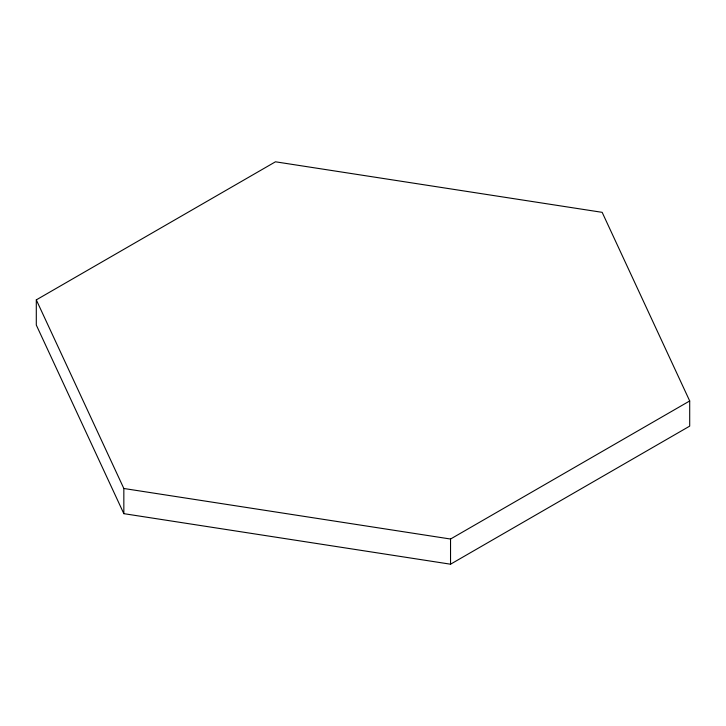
<?xml version="1.0" encoding="UTF-8"?>
<svg xmlns="http://www.w3.org/2000/svg" width="726" height="726" viewBox="0 0 726 726"><rect width="100%" height="100%" fill="white"/><g stroke="black" fill="none" stroke-linecap="round" stroke-linejoin="round"><path stroke-width="1.09" d="M36.3 299.874L275.463 161.798L602.163 212.337L689.7 400.952L689.7 426.126L450.537 564.202L123.837 513.663L36.3 325.048L36.3 299.874L123.837 488.489L123.837 513.663M123.837 488.489L450.537 539.028L689.7 400.952M450.537 539.028L450.537 564.202"/></g></svg>
